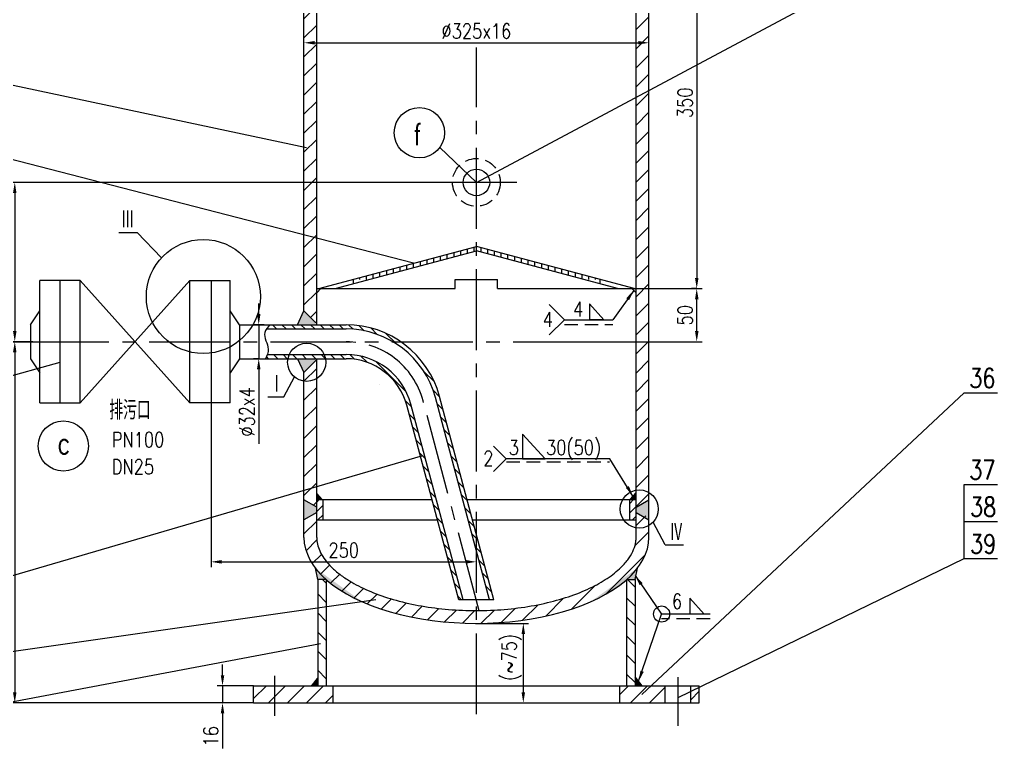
# Model space of a CAD drawing. Header units: millimetres. Extents: x 0 to 1761, y 0 to 1006.
# Drawn here: x 1043 to 1273.4, y 121.1 to 292.6 of the extents above; entities that cross this region are included whole.
import ezdxf

# ---------------------------------------------------------------- set-up
doc = ezdxf.new("R2010")
doc.units = ezdxf.units.MM
doc.linetypes.add('CENTER2', pattern=[28.575, 19.05, -3.175, 3.175, -3.175])
doc.linetypes.add('DASHED2', pattern=[9.525, 6.35, -3.175])
doc.styles.add('HZXT', font='gbenor.shx', dxfattribs={"bigfont": 'gbcbig.shx'})
doc.styles.get("Standard").update_dxf_attribs({"font": 'txt.shx', "width": 0.8, "height": 3.5})
doc.dimstyles.new('AM_GB', dxfattribs={"dimtxt": 3.5, "dimasz": 2.5, "dimexe": 1.25, "dimexo": 0, "dimgap": 1, "dimtad": 1, "dimdsep": 46, "dimtxsty": 'Standard', "dimcen": 0, "dimclrd": 4, "dimclre": 4, "dimclrt": 3, "dimadec": 0, "dimazin": 2, "dimtp": 0.1, "dimtm": 0.1, "dimtfac": 0.71, "dimtmove": 0, "dimatfit": 0, "dimfxl": 0, "dimlwd": -1, "dimlwe": -1, "dimarcsym": 0})
doc.dimstyles.new('AM_GB$7', dxfattribs={"dimtxt": 5, "dimasz": 2.5, "dimexe": 1.25, "dimexo": 0, "dimgap": 1, "dimtad": 1, "dimdsep": 46, "dimtxsty": 'Standard', "dimcen": 0, "dimclrd": 4, "dimclre": 4, "dimclrt": 3, "dimadec": 0, "dimazin": 2, "dimtp": 0.1, "dimtm": 0.1, "dimtfac": 0.71, "dimtmove": 0, "dimatfit": 0, "dimfxl": 0, "dimlwd": -1, "dimlwe": -1, "dimarcsym": 0})

# ---------------------------------------------------------------- blocks, each defined once
blk = doc.blocks.new('*D103')
at = {"color": 4, "transparency": 16777216}
for p, q in [((1129.65, 531.79), (1016.78, 531.79)), ((1018.03, 529.29), (1018.03, 134.29)), ((1098.15, 131.79), (1016.78, 131.79))]:
    blk.add_line(p, q, dxfattribs=at)
for points in [[(1017.61, 529.29), (1018.45, 529.29), (1018.03, 531.79)], [(1017.61, 134.29), (1018.45, 134.29), (1018.03, 131.79)]]:
    blk.add_solid(points, dxfattribs=at)
at = {"layer": 'Defpoints', "color": 0, "transparency": 16777216}
for p in [(1129.65, 531.79), (1018.03, 131.79), (1098.15, 131.79)]:
    blk.add_point(p, dxfattribs=at)
at = {"color": 3, "transparency": 16777216, "insert": (1015.28, 306.79), "char_height": 3.5, "attachment_point": 5, "rotation": 90}
blk.add_mtext('1600', dxfattribs=at)
blk = doc.blocks.new('*D109')
at = {"color": 4, "transparency": 16777216}
for p, q in [((1129.4, 356.79), (1032.71, 356.79)), ((1033.96, 354.29), (1033.96, 134.29)), ((1098.15, 131.79), (1032.71, 131.79))]:
    blk.add_line(p, q, dxfattribs=at)
for points in [[(1033.54, 354.29), (1034.37, 354.29), (1033.96, 356.79)], [(1033.54, 134.29), (1034.37, 134.29), (1033.96, 131.79)]]:
    blk.add_solid(points, dxfattribs=at)
at = {"layer": 'Defpoints', "color": 0, "transparency": 16777216}
for p in [(1129.4, 356.79), (1033.96, 131.79), (1098.15, 131.79)]:
    blk.add_point(p, dxfattribs=at)
at = {"color": 3, "transparency": 16777216, "insert": (1031.21, 219.29), "char_height": 3.5, "attachment_point": 5, "rotation": 90}
blk.add_mtext('800', dxfattribs=at)
blk = doc.blocks.new('*D110')
at = {"color": 4, "transparency": 16777216}
for p, q in [((1150.42, 150.5), (1162.95, 150.5)), ((1161.7, 148), (1161.7, 134.29)), ((1160.17, 131.79), (1162.95, 131.79))]:
    blk.add_line(p, q, dxfattribs=at)
for points in [[(1161.28, 148), (1162.11, 148), (1161.7, 150.5)], [(1161.28, 134.29), (1162.11, 134.29), (1161.7, 131.79)]]:
    blk.add_solid(points, dxfattribs=at)
at = {"layer": 'Defpoints', "color": 0, "transparency": 16777216}
for p in [(1150.42, 150.5), (1160.17, 131.79), (1161.7, 131.79)]:
    blk.add_point(p, dxfattribs=at)
at = {"color": 3, "transparency": 16777216, "insert": (1158.95, 142.5), "char_height": 3.5, "attachment_point": 5, "rotation": 90}
blk.add_mtext('(~75)', dxfattribs=at)
blk = doc.blocks.new('*D111')
at = {"color": 4, "transparency": 16777216}
for p, q in [((1047.92, 431.79), (1024.79, 431.79)), ((1026.04, 429.29), (1026.04, 134.29)), ((1098.15, 131.79), (1024.79, 131.79))]:
    blk.add_line(p, q, dxfattribs=at)
for points in [[(1025.62, 429.29), (1026.46, 429.29), (1026.04, 431.79)], [(1025.62, 134.29), (1026.46, 134.29), (1026.04, 131.79)]]:
    blk.add_solid(points, dxfattribs=at)
at = {"layer": 'Defpoints', "color": 0, "transparency": 16777216}
for p in [(1047.92, 431.79), (1026.04, 131.79), (1098.15, 131.79)]:
    blk.add_point(p, dxfattribs=at)
at = {"color": 3, "transparency": 16777216, "insert": (1023.29, 247.28), "char_height": 3.5, "attachment_point": 5, "rotation": 90}
blk.add_mtext('1200', dxfattribs=at)
blk = doc.blocks.new('*D112')
at = {"color": 4, "transparency": 16777216}
for p, q in [((1045.02, 216.79), (1040.66, 216.79)), ((1041.91, 214.29), (1041.91, 134.29)), ((1098.15, 131.79), (1040.66, 131.79))]:
    blk.add_line(p, q, dxfattribs=at)
for points in [[(1041.49, 214.29), (1042.32, 214.29), (1041.91, 216.79)], [(1041.49, 134.29), (1042.32, 134.29), (1041.91, 131.79)]]:
    blk.add_solid(points, dxfattribs=at)
at = {"layer": 'Defpoints', "color": 0, "transparency": 16777216}
for p in [(1045.02, 216.79), (1041.91, 131.79), (1098.15, 131.79)]:
    blk.add_point(p, dxfattribs=at)
at = {"color": 3, "transparency": 16777216, "insert": (1039.16, 174.29), "char_height": 3.5, "attachment_point": 5, "rotation": 90}
blk.add_mtext('340', dxfattribs=at)
blk = doc.blocks.new('*D120')
at = {"color": 4, "transparency": 16777216}
for p, q in [((1090.85, 138.29), (1090.85, 140.79)), ((1098.15, 135.79), (1089.6, 135.79)), ((1090.85, 135.79), (1090.85, 131.79)), ((1098.15, 131.79), (1089.6, 131.79)), ((1090.85, 129.29), (1090.85, 121.06))]:
    blk.add_line(p, q, dxfattribs=at)
for points in [[(1090.43, 138.29), (1091.26, 138.29), (1090.85, 135.79)], [(1090.43, 129.29), (1091.26, 129.29), (1090.85, 131.79)]]:
    blk.add_solid(points, dxfattribs=at)
at = {"layer": 'Defpoints', "color": 0, "transparency": 16777216}
for p in [(1098.15, 135.79), (1090.85, 131.79), (1098.15, 131.79)]:
    blk.add_point(p, dxfattribs=at)
at = {"color": 3, "transparency": 16777216, "insert": (1088.1, 123.92), "char_height": 3.5, "attachment_point": 5, "rotation": 90}
blk.add_mtext('16', dxfattribs=at)
blk = doc.blocks.new('*D122')
at = {"color": 4, "transparency": 16777216}
for p, q in [((1142.58, 254.29), (1040.66, 254.29)), ((1041.91, 251.79), (1041.91, 219.29)), ((1046.16, 216.79), (1040.66, 216.79))]:
    blk.add_line(p, q, dxfattribs=at)
for points in [[(1041.49, 251.79), (1042.32, 251.79), (1041.91, 254.29)], [(1041.49, 219.29), (1042.32, 219.29), (1041.91, 216.79)]]:
    blk.add_solid(points, dxfattribs=at)
at = {"layer": 'Defpoints', "color": 0, "transparency": 16777216}
for p in [(1142.58, 254.29), (1041.91, 216.79), (1046.16, 216.79)]:
    blk.add_point(p, dxfattribs=at)
at = {"color": 3, "transparency": 16777216, "insert": (1039.16, 230.02), "char_height": 3.5, "attachment_point": 5, "rotation": 90}
blk.add_mtext('150', dxfattribs=at)
blk = doc.blocks.new('*D10')
at = {"color": 4, "transparency": 16777216}
for p, q in [((1110.03, 286.73), (1110.03, 288.41)), ((1191.28, 287.16), (1191.28, 288.41)), ((1112.53, 287.16), (1188.78, 287.16))]:
    blk.add_line(p, q, dxfattribs=at)
for points in [[(1112.53, 287.58), (1112.53, 286.75), (1110.03, 287.16)], [(1188.78, 287.58), (1188.78, 286.75), (1191.28, 287.16)]]:
    blk.add_solid(points, dxfattribs=at)
at = {"layer": 'Defpoints', "color": 0, "transparency": 16777216}
for p in [(1110.03, 286.73), (1191.28, 287.16), (1191.28, 287.16)]:
    blk.add_point(p, dxfattribs=at)
at = {"color": 3, "transparency": 16777216, "insert": (1150.65, 289.91), "char_height": 3.5, "attachment_point": 5}
blk.add_mtext('%%c325x16', dxfattribs=at)
blk = doc.blocks.new('*D123')
at = {"color": 4, "transparency": 16777216}
for p, q in [((1088.15, 202.41), (1088.15, 163.73)), ((1150.65, 164.98), (1150.65, 166.23)), ((1090.65, 164.98), (1148.15, 164.98))]:
    blk.add_line(p, q, dxfattribs=at)
for points in [[(1090.65, 165.4), (1090.65, 164.56), (1088.15, 164.98)], [(1148.15, 165.4), (1148.15, 164.56), (1150.65, 164.98)]]:
    blk.add_solid(points, dxfattribs=at)
at = {"layer": 'Defpoints', "color": 0, "transparency": 16777216}
for p in [(1088.15, 202.41), (1150.65, 164.98), (1150.65, 164.98)]:
    blk.add_point(p, dxfattribs=at)
at = {"color": 3, "transparency": 16777216, "insert": (1119.4, 167.73), "char_height": 3.5, "attachment_point": 5}
blk.add_mtext('250', dxfattribs=at)
blk = doc.blocks.new('*D124')
at = {"color": 4, "transparency": 16777216}
for p, q in [((1099.37, 223.29), (1099.37, 225.79)), ((1100.63, 220.79), (1098.12, 220.79)), ((1099.37, 220.79), (1099.37, 212.79)), ((1099.37, 212.79), (1098.12, 212.79)), ((1099.37, 210.29), (1099.37, 192.72))]:
    blk.add_line(p, q, dxfattribs=at)
for points in [[(1098.95, 223.29), (1099.79, 223.29), (1099.37, 220.79)], [(1098.95, 210.29), (1099.79, 210.29), (1099.37, 212.79)]]:
    blk.add_solid(points, dxfattribs=at)
at = {"layer": 'Defpoints', "color": 0, "transparency": 16777216}
for p in [(1100.63, 220.79), (1099.37, 212.79), (1099.37, 212.79)]:
    blk.add_point(p, dxfattribs=at)
at = {"color": 3, "transparency": 16777216, "insert": (1096.62, 200.26), "char_height": 3.5, "attachment_point": 5, "rotation": 90}
blk.add_mtext('%%c32x4', dxfattribs=at)
blk = doc.blocks.new('*D11')
at = {"color": 4, "transparency": 16777216}
for p, q in [((1182.03, 316.79), (1203.8, 316.79)), ((1202.55, 314.29), (1202.55, 231.79)), ((1202.55, 229.29), (1201.3, 229.29))]:
    blk.add_line(p, q, dxfattribs=at)
for points in [[(1202.14, 314.29), (1202.97, 314.29), (1202.55, 316.79)], [(1202.14, 231.79), (1202.97, 231.79), (1202.55, 229.29)]]:
    blk.add_solid(points, dxfattribs=at)
at = {"layer": 'Defpoints', "color": 0, "transparency": 16777216}
for p in [(1182.03, 316.79), (1202.55, 229.29), (1202.55, 229.29)]:
    blk.add_point(p, dxfattribs=at)
at = {"color": 3, "transparency": 16777216, "insert": (1199.8, 273.04), "char_height": 3.5, "attachment_point": 5, "rotation": 90}
blk.add_mtext('350', dxfattribs=at)
blk = doc.blocks.new('*D128')
at = {"color": 4, "transparency": 16777216}
for p, q in [((1188.28, 229.29), (1203.8, 229.29)), ((1202.55, 219.29), (1202.55, 226.79)), ((1161.24, 216.79), (1203.8, 216.79))]:
    blk.add_line(p, q, dxfattribs=at)
for points in [[(1202.14, 226.79), (1202.97, 226.79), (1202.55, 229.29)], [(1202.14, 219.29), (1202.97, 219.29), (1202.55, 216.79)]]:
    blk.add_solid(points, dxfattribs=at)
at = {"layer": 'Defpoints', "color": 0, "transparency": 16777216}
for p in [(1188.28, 229.29), (1202.55, 229.29), (1161.24, 216.79)]:
    blk.add_point(p, dxfattribs=at)
at = {"color": 3, "transparency": 16777216, "insert": (1199.8, 223.04), "char_height": 3.5, "attachment_point": 5, "rotation": 90}
blk.add_mtext('50', dxfattribs=at)

msp = doc.modelspace()

# ---------------------------------------------------------------- hatches: boundary and pattern name
h = msp.add_hatch()
h.set_pattern_fill('ANSI31', color=4, style=0)
h.paths.add_polyline_path([(1110.0263, 402.6274), (1113.0263, 403.4177), (1113.0263, 418.6502, -0.17208473), (1110.0263, 418.6119)])
h.paths.add_polyline_path([(1113.0263, 424.1643), (1112.7763, 424.1643), (1110.0263, 421.4143), (1110.0263, 418.6119, 0.17208473), (1113.0263, 418.6502)])
h.paths.add_polyline_path([(1110.0263, 378.4381), (1113.0263, 379.3638), (1113.0263, 403.4177), (1110.0263, 402.6274)])
h.paths.add_polyline_path([(1110.0263, 358.5764), (1113.0263, 359.3358), (1113.0263, 379.3638), (1110.0263, 378.4381)])
h.paths.add_polyline_path([(1113.0263, 359.3358), (1110.0263, 358.5764), (1110.0263, 316.3007), (1113.0263, 316.9037)])
h.paths.add_polyline_path([(1110.0263, 241.9338), (1113.0263, 241.1605), (1113.0263, 316.9037), (1110.0263, 316.3007)])
h.paths.add_polyline_path([(1110.0263, 224.0393), (1112.7763, 221.2893), (1113.0263, 221.2893), (1113.0263, 241.1605), (1110.0263, 241.9338)])
h.paths.add_polyline_path([(1113.0263, 212.2893), (1112.7763, 212.2893), (1110.0263, 209.5393), (1110.0263, 207.51, 0.17590195), (1113.0263, 208.1273)])
h.paths.add_polyline_path([(1113.0263, 208.1273, -0.17590195), (1110.0263, 207.51), (1110.0263, 181.7587), (1113.0263, 182.6363)])
h.paths.add_polyline_path([(1113.0263, 177.8711), (1113.0263, 182.6363), (1110.0263, 181.7587), (1110.0263, 179.6031)])
h.paths.add_polyline_path([(1188.2763, 181.8406), (1188.2763, 177.8711), (1191.2763, 179.6031), (1191.2763, 181.2895, 0.17513005)])
h.paths.add_polyline_path([(1191.2763, 275.9553), (1188.2763, 274.3553), (1188.2763, 181.8406, -0.17513005), (1191.2763, 181.2895)])
edge = h.paths.add_edge_path()
edge.add_spline(control_points=[(1191.2763, 367.5852), (1190.2619, 367.6776), (1189.2476, 367.77), (1188.2763, 367.7885)], knot_values=[218.47892143, 218.47892143, 218.47892143, 218.47892143, 221.36048822, 221.36048822, 221.36048822, 221.36048822], degree=3, periodic=0)
edge.add_line((1188.2763, 367.7885), (1188.2763, 274.3553))
edge.add_line((1188.2763, 274.3553), (1191.2763, 275.9553))
edge.add_line((1191.2763, 275.9553), (1191.2763, 367.5852))
edge = h.paths.add_edge_path()
edge.add_spline(control_points=[(1188.2763, 385.1192), (1189.264, 384.9732), (1190.2701, 384.8426), (1191.2763, 384.7121)], knot_values=[0, 0, 0, 0, 2.61375139, 2.61375139, 2.61375139, 2.61375139], degree=3, periodic=0)
edge.add_line((1191.2763, 384.7121), (1191.2763, 423.3077))
edge.add_line((1191.2763, 423.3077), (1188.5263, 425.6643))
edge.add_line((1188.5263, 425.6643), (1188.2763, 425.6643))
edge.add_line((1188.2763, 425.6643), (1188.2763, 385.1192))
h = msp.add_hatch()
h.set_pattern_fill('ANSI31', color=4, scale=0.5, angle=45, style=0)
h.set_pattern_definition([(90, (-50, -50), (-1.5875, 3e-16), [])])
h.paths.add_polyline_path([(1150.6513, 239.2369), (1150.6513, 238.2017), (1175.8308, 231.4548), (1179.6945, 231.4548)])
h.paths.add_polyline_path([(1121.6081, 231.4548), (1125.4718, 231.4548), (1150.6513, 238.2017), (1150.6513, 239.2369)])
h = msp.add_hatch(color=4)
h.paths.add_polyline_path([(1188.2763, 229.2893), (1187.2763, 229.2893), (1188.2763, 228.2893)])
h.paths.add_polyline_path([(1114.0263, 229.2893), (1113.0263, 229.2893), (1113.0263, 228.2893)])
h = msp.add_hatch(color=4)
h.paths.add_polyline_path([(1110.0263, 224.0393), (1108.5263, 220.7893), (1113.0263, 220.7893), (1113.0263, 221.2893), (1112.7763, 221.2893)])
h.paths.add_polyline_path([(1112.7763, 212.2893), (1113.0263, 212.2893), (1113.0263, 212.7893), (1108.5263, 212.7893), (1110.0263, 209.5393)])
h = msp.add_hatch()
h.set_pattern_fill('ANSI31', color=4, scale=0.5, angle=90, style=0)
h.set_pattern_definition([(135, (-50, -50), (-1.122532, -1.122532), [])])
edge = h.paths.add_edge_path()
edge.add_arc((1119.9744, 198.0393), 14.75, 15, 90, ccw=False)
edge.add_line((1134.2218, 201.8569), (1146.5102, 155.9961))
edge.add_line((1146.5102, 155.9961), (1147.5455, 155.9961))
edge.add_line((1147.5455, 155.9961), (1135.1877, 202.1157))
edge.add_arc((1119.9744, 198.0393), 15.75, 15, 90)
edge.add_line((1119.9744, 213.7893), (1101.3966, 213.7893))
edge.add_spline(control_points=[(1101.3966, 213.7893), (1101.2845, 213.4541), (1101.141, 213.1217), (1100.9975, 212.7893)], knot_values=[7.51773384, 7.51773384, 7.51773384, 7.51773384, 8.56619575, 8.56619575, 8.56619575, 8.56619575], degree=3, periodic=0)
edge.add_line((1100.9975, 212.7893), (1119.9744, 212.7893))
edge = h.paths.add_edge_path()
edge.add_spline(control_points=[(1102.0696, 220.7893), (1101.755, 220.4602), (1101.4404, 220.1311), (1101.1978, 219.7893)], knot_values=[0, 0, 0, 0, 1.25135833, 1.25135833, 1.25135833, 1.25135833], degree=3, periodic=0)
edge.add_line((1101.1978, 219.7893), (1119.9744, 219.7893))
edge.add_arc((1119.9744, 198.0393), 21.75, 59.549686, 90, ccw=False)
edge.add_line((1130.9971, 216.7893), (1132.8585, 216.7893))
edge.add_arc((1119.9744, 198.0393), 22.75, 55.505021, 90)
edge.add_line((1119.9744, 220.7893), (1102.0696, 220.7893))
h.paths.add_polyline_path([(1132.8585, 216.7893), (1130.9971, 216.7893, -0.19687056), (1140.9833, 203.6686), (1150.6513, 167.5873), (1150.6513, 171.451), (1141.9492, 203.9275, 0.17859995)])
h.paths.add_polyline_path([(1150.6513, 171.451), (1150.6513, 167.5873), (1153.7571, 155.9961), (1154.7924, 155.9961)])
for points in [[(1113.0263, 181.316), (1114.5263, 179.6211), (1113.0263, 179.6211)], [(1188.2763, 181.316), (1186.7763, 179.6211), (1188.2763, 179.6211)], [(1113.2763, 137.9215), (1113.2763, 135.7893), (1111.5961, 135.7893)], [(1188.0263, 137.9215), (1188.0263, 135.7893), (1189.7065, 135.7893)]]:
    msp.add_hatch(color=4).paths.add_polyline_path(points)
h = msp.add_hatch(color=4)
h.paths.add_polyline_path([(1113.0263, 177.8711), (1110.0263, 179.6031), (1110.0263, 175.4084), (1110.0263, 174.889), (1113.0263, 176.6211), (1113.0263, 176.9961)])
h.paths.add_polyline_path([(1191.2763, 179.6031), (1188.2763, 177.8711), (1188.2763, 176.9961), (1188.2763, 176.6211), (1191.2763, 174.889), (1191.2763, 175.4084)])
h = msp.add_hatch()
h.set_pattern_fill('ANSI31', color=4, scale=0.5, style=0)
h.set_pattern_definition([(45, (-50, -288), (-1.122532, 1.122532), [])])
h.paths.add_polyline_path([(1113.0263, 174.8711), (1114.5263, 174.8711), (1114.5263, 179.6211), (1113.0263, 179.6211), (1113.0263, 177.4961)])
h.paths.add_polyline_path([(1186.7763, 174.8711), (1188.2763, 174.8711), (1188.2763, 177.4961), (1188.2763, 179.6211), (1186.7763, 179.6211)])
h = msp.add_hatch()
h.set_pattern_fill('ANSI31', color=4, style=0)
edge = h.paths.add_edge_path()
edge.add_ellipse((1150.6513, 170.7461), major_axis=(-40.625, 0), ratio=0.49846154, start_angle=90, end_angle=150.548152)
edge.add_ellipse((1150.6513, 170.7461), major_axis=(-40.625, 0), ratio=0.49846154, start_angle=150.548152, end_angle=159.027739)
edge.add_ellipse((1150.6513, 170.7461), major_axis=(-40.625, 0), ratio=0.49846154, start_angle=159.027739, end_angle=180)
edge.add_line((1191.2763, 170.7461), (1188.2763, 170.7461))
edge.add_spline(control_points=[(1188.2763, 170.7461), (1188.2763, 170.4062), (1188.252, 170.0662), (1188.115, 169.1151), (1187.9485, 168.498), (1187.4375, 167.2355), (1187.0923, 166.5903), (1186.2045, 165.2834), (1185.6617, 164.6222), (1184.1667, 163.095), (1183.1386, 162.2322), (1180.7507, 160.5738), (1179.3915, 159.7782), (1176.3852, 158.2965), (1174.7383, 157.6103), (1171.2105, 156.3782), (1169.3298, 155.8322), (1165.3944, 154.9024), (1163.3399, 154.5185), (1159.1214, 153.9273), (1156.9575, 153.72), (1153.6259, 153.544), (1152.4736, 153.5088), (1151.3204, 153.499)], knot_values=[1.58789703, 1.58789703, 1.58789703, 1.58789703, 1.65955217, 1.65955217, 1.78698255, 1.78698255, 1.91441293, 1.91441293, 2.04184331, 2.04184331, 2.21039666, 2.21039666, 2.37895001, 2.37895001, 2.54750336, 2.54750336, 2.71605671, 2.71605671, 2.88461005, 2.88461005, 3.0531634, 3.0531634, 3.14159265, 3.14159265, 3.14159265, 3.14159265], degree=3, periodic=0)
edge.add_spline(control_points=[(1151.3204, 153.499), (1151.0974, 153.4971), (1150.8743, 153.4961), (1150.6513, 153.4961)], knot_values=[1.57079635, 1.57079635, 1.57079635, 1.57079635, 1.58789703, 1.58789703, 1.58789703, 1.58789703], degree=3, periodic=0)
edge.add_line((1150.6513, 153.4961), (1150.6513, 150.4961))
h.paths.add_polyline_path([(1191.2763, 175.4084), (1188.5263, 176.9961), (1188.2763, 176.9961), (1188.2763, 170.7461), (1191.2763, 170.7461)])
h.paths.add_polyline_path([(1113.0263, 176.9961), (1112.7763, 176.9961), (1110.0263, 175.4084), (1110.0263, 170.7461), (1113.0263, 170.7461)])
edge = h.paths.add_edge_path()
edge.add_spline(control_points=[(1150.6513, 153.4961), (1149.8293, 153.4961), (1149.0072, 153.509), (1145.9932, 153.6038), (1143.8122, 153.7652), (1139.5429, 154.2671), (1137.4546, 154.6075), (1133.4358, 155.4547), (1131.5053, 155.9616), (1127.8635, 157.1218), (1126.1523, 157.7751), (1123.0045, 159.1999), (1121.5681, 159.9713), (1119.4534, 161.3156), (1118.6838, 161.8659), (1117.2926, 162.9864), (1116.6711, 163.5566), (1115.5805, 164.7014), (1115.1116, 165.2758), (1114.3233, 166.4136), (1114.0039, 166.9769), (1113.5038, 168.083), (1113.3227, 168.6257), (1113.0842, 169.6943), (1113.0263, 170.2203), (1113.0263, 170.7461)], knot_values=[0, 0, 0, 0, 0.06302342, 0.06302342, 0.23157677, 0.23157677, 0.40013012, 0.40013012, 0.56868346, 0.56868346, 0.73723681, 0.73723681, 0.90579016, 0.90579016, 1.01662453, 1.01662453, 1.12745889, 1.12745889, 1.23829326, 1.23829326, 1.34912762, 1.34912762, 1.45996199, 1.45996199, 1.57079635, 1.57079635, 1.57079635, 1.57079635], degree=3, periodic=0)
edge.add_line((1113.0263, 170.7461), (1110.0263, 170.7461))
edge.add_ellipse((1150.6513, 170.7461), major_axis=(-40.625, 0), ratio=0.49846154, start_angle=0, end_angle=20.972261)
edge.add_ellipse((1150.6513, 170.7461), major_axis=(-40.625, 0), ratio=0.49846154, start_angle=20.972261, end_angle=29.451848)
edge.add_ellipse((1150.6513, 170.7461), major_axis=(-40.625, 0), ratio=0.49846154, start_angle=29.451848, end_angle=90)
edge.add_line((1150.6513, 150.4961), (1150.6513, 153.4961))
h = msp.add_hatch(color=4)
edge = h.paths.add_edge_path()
edge.add_ellipse((1150.6513, 170.7461), major_axis=(-40.625, 0), ratio=0.49846154, start_angle=150.548152, end_angle=159.027739, ccw=False)
edge.add_line((1186.0263, 160.7893), (1188.0263, 160.7893))
edge.add_line((1188.0263, 160.7893), (1188.585, 163.4983))
edge = h.paths.add_edge_path()
edge.add_ellipse((1150.6513, 170.7461), major_axis=(-40.625, 0), ratio=0.49846154, start_angle=20.972261, end_angle=29.451848, ccw=False)
edge.add_line((1112.7175, 163.4983), (1113.2763, 160.7893))
edge.add_line((1113.2763, 160.7893), (1115.2763, 160.7893))
h = msp.add_hatch()
h.set_pattern_fill('ANSI31', color=4, angle=90, style=0)
h.paths.add_polyline_path([(1188.0263, 160.7893), (1186.0263, 160.7893), (1186.0263, 135.7893), (1188.0263, 135.7893)])
h.paths.add_polyline_path([(1115.2763, 160.7893), (1113.2763, 160.7893), (1113.2763, 135.7893), (1115.2763, 135.7893)])
h = msp.add_hatch()
h.set_pattern_fill('ANSI31', color=4, style=0)
h.paths.add_polyline_path([(1195.1513, 135.7893), (1184.4013, 135.7893), (1184.4013, 131.7893), (1195.1513, 131.7893)])
h.paths.add_polyline_path([(1203.1513, 135.7893), (1201.1513, 135.7893), (1201.1513, 131.7893), (1203.1513, 131.7893)])
h.paths.add_polyline_path([(1116.9013, 135.7893), (1103.1513, 135.7893), (1103.1513, 131.7893), (1116.9013, 131.7893)])
h.paths.add_polyline_path([(1103.1513, 135.7893), (1098.1513, 135.7893), (1098.1513, 131.7893), (1103.1513, 131.7893)])

# ---------------------------------------------------------------- linework, layer by layer
for p, q in [((1113.0263, 220.7893), (1113.0263, 424.6643)), ((1191.2763, 175.4084), (1191.2763, 423.3077)), ((1110.0263, 224.0393), (1110.0263, 421.4143)), ((1188.2763, 176.9961), (1188.2763, 367.7885)), ((1113.5263, 229.2893), (1150.6513, 239.2369)), ((1117.39, 229.2893), (1150.6513, 238.2017)), ((1187.7763, 229.2893), (1150.6513, 239.2369)), ((1183.9126, 229.2893), (1150.6513, 238.2017)), ((1047.8112, 202.4143), (1047.8112, 231.1643)), ((1057.3112, 231.1643), (1047.8112, 231.1643)), ((1052.5612, 231.1643), (1052.5612, 202.4143)), ((1057.3112, 202.4143), (1057.3112, 231.1643)), ((1057.3112, 202.4143), (1083.1513, 231.1643)), ((1057.3112, 231.1643), (1083.1513, 202.4143)), ((1083.1513, 202.4143), (1083.1513, 231.1643)), ((1083.1513, 231.1643), (1092.6513, 231.1643)), ((1088.1513, 231.1643), (1088.1513, 202.4143)), ((1092.6513, 202.4143), (1092.6513, 231.1643)), ((1121.6081, 231.4548), (1121.6081, 230.4196)), ((1145.6513, 229.2893), (1145.6513, 231.4548)), ((1145.6513, 231.4548), (1155.6513, 231.4548)), ((1155.6513, 229.2893), (1155.6513, 231.4548)), ((1179.6945, 231.4548), (1179.6945, 230.4196)), ((1113.0263, 229.2893), (1145.6513, 229.2893)), ((1114.0263, 229.2893), (1113.0263, 228.2893)), ((1155.6513, 229.2893), (1188.2763, 229.2893)), ((1187.2763, 229.2893), (1188.2763, 228.2893)), ((1045.6487, 220.7893), (1047.8112, 224.0852)), ((1094.8137, 220.7893), (1092.6513, 224.0852)), ((1108.5263, 220.7893), (1110.0263, 224.0393)), ((1112.7763, 221.2893), (1110.0263, 224.0393)), ((1177.3117, 225.6929), (1180.6846, 221.9604)), ((1177.3117, 225.6929), (1177.3117, 221.9604)), ((1113.0263, 221.2893), (1112.7763, 221.2893)), ((1180.6846, 221.9604), (1177.3117, 221.9604)), ((1045.6487, 220.7893), (1045.6487, 212.7893)), ((1094.8137, 220.7893), (1119.9744, 220.7893)), ((1094.8137, 220.7893), (1094.8137, 212.7893)), ((1101.1978, 219.7893), (1119.9744, 219.7893)), ((1045.6487, 212.7893), (1047.8112, 209.4935)), ((1094.8137, 212.7893), (1092.6513, 209.4935)), ((1094.8137, 212.7893), (1119.9744, 212.7893)), ((1101.3966, 213.7893), (1119.9744, 213.7893)), ((1108.5263, 212.7893), (1110.0263, 209.5393)), ((1112.7763, 212.2893), (1110.0263, 209.5393)), ((1113.0263, 212.2893), (1112.7763, 212.2893)), ((1113.0263, 176.9961), (1113.0263, 212.7893)), ((1110.0263, 175.4084), (1110.0263, 209.5393)), ((1153.7571, 155.9961), (1140.9833, 203.6686)), ((1154.7924, 155.9961), (1141.9492, 203.9275)), ((1047.8112, 202.4143), (1057.3112, 202.4143)), ((1092.6513, 202.4143), (1083.1513, 202.4143)), ((1146.5102, 155.9961), (1134.2218, 201.8569)), ((1147.5455, 155.9961), (1135.1877, 202.1157)), ((1161.4893, 195.06), (1166.8353, 189.2449)), ((1161.4893, 195.06), (1161.4893, 189.2449)), ((1161.4893, 189.2449), (1165.6886, 189.2449)), ((1161.4893, 189.2449), (1166.8353, 189.2449)), ((1113.0263, 177.8711), (1110.0263, 179.6031)), ((1113.0263, 179.6211), (1140.1799, 179.6211)), ((1114.5263, 174.8711), (1114.5263, 179.6211)), ((1148.4621, 179.6211), (1188.2763, 179.6211)), ((1186.7763, 174.8711), (1186.7763, 179.6211)), ((1188.2763, 177.8711), (1191.2763, 179.6031)), ((1113.0263, 176.6211), (1110.0263, 174.889)), ((1110.0263, 170.7461), (1110.0263, 175.4084)), ((1113.0263, 170.7461), (1113.0263, 176.9961)), ((1188.2763, 170.7461), (1188.2763, 176.9961)), ((1188.2763, 176.6211), (1191.2763, 174.889)), ((1191.2763, 170.7461), (1191.2763, 175.4084)), ((1113.0263, 174.8711), (1141.4526, 174.8711)), ((1149.7349, 174.8711), (1188.2763, 174.8711)), ((1113.2763, 160.7893), (1112.7175, 163.4983)), ((1188.0263, 160.7893), (1188.585, 163.4983)), ((1113.2763, 160.7893), (1113.2763, 135.7893)), ((1115.2763, 160.7893), (1113.2763, 160.7893)), ((1115.2763, 160.7893), (1115.2763, 135.7893)), ((1186.0263, 160.7893), (1186.0263, 135.7893)), ((1186.0263, 160.7893), (1188.0263, 160.7893)), ((1188.0263, 160.7893), (1188.0263, 135.7893)), ((1154.7924, 155.9961), (1146.5102, 155.9961)), ((1200.9081, 156.4277), (1204.281, 152.6952)), ((1200.9081, 156.4277), (1200.9081, 152.6952)), ((1204.281, 152.6952), (1200.9081, 152.6952)), ((1098.1513, 135.7893), (1203.1513, 135.7893)), ((1098.1513, 131.7893), (1098.1513, 135.7893)), ((1116.9013, 131.7893), (1116.9013, 135.7893)), ((1184.4013, 131.7893), (1184.4013, 135.7893)), ((1195.1513, 131.7893), (1195.1513, 135.7893)), ((1201.1513, 131.7893), (1201.1513, 135.7893)), ((1203.1513, 131.7893), (1203.1513, 135.7893)), ((1098.1513, 131.7893), (1203.1513, 131.7893))]:
    msp.add_line(p, q)
at = {"color": 4}
for p, q in [((1150.6513, 254.2893), (1265.5167, 315.5489)), ((1110.6594, 262.423), (1010.5229, 283.6329)), ((1135.8625, 235.2743), (1010.5229, 267.5814)), ((1150.6513, 254.2893), (1142.0024, 262.4968)), ((1066.4389, 242.5371), (1070.7423, 242.5371)), ((1070.7423, 242.5371), (1076.4889, 236.5597)), ((1171.3988, 221.9604), (1167.8274, 225.5319)), ((1171.3988, 221.9604), (1167.8274, 218.3889)), ((1171.3988, 221.9604), (1182.8179, 221.9604)), ((1052.5612, 211.9147), (1010.5229, 200.3177)), ((1105.2953, 203.8327), (1107.7889, 208.5148)), ((1101.5132, 203.8327), (1105.2953, 203.8327)), ((1189.5813, 133.7893), (1265.5167, 204.7673)), ((1265.5167, 204.7673), (1273.3838, 204.7673)), ((1157.667, 189.2449), (1154.6712, 192.2407)), ((1137.9369, 189.9238), (1010.5229, 152.6496)), ((1157.667, 189.2449), (1154.6712, 186.2491)), ((1265.5167, 165.7353), (1265.5167, 183.1794)), ((1265.5167, 183.1794), (1273.3838, 183.1794)), ((1186.7763, 179.6211), (1188.2763, 181.316)), ((1195.1058, 168.9498), (1192.2644, 174.3199)), ((1265.5167, 174.4574), (1273.3838, 174.4574)), ((1195.1058, 168.9498), (1199.4092, 168.9498)), ((1198.1513, 133.0087), (1265.5167, 165.7353)), ((1265.5167, 165.7353), (1273.3838, 165.7353)), ((1126.943, 156.0165), (1010.5229, 139.4007)), ((1205.6962, 152.6952), (1194.2772, 152.6952)), ((1113.8951, 145.6763), (1010.5229, 126.1535)), ((1189.7065, 135.7893), (1188.0263, 137.9215))]:
    msp.add_line(p, q, dxfattribs=at)
at = {"color": 1, "linetype": 'CENTER2'}
for p, q in [((1150.6513, 129.0953), (1150.6513, 286.0501)), ((1160.1908, 254.2893), (1142.584, 254.2893)), ((1045.0215, 216.7893), (1161.2368, 216.7893)), ((1151.3384, 153.4318), (1138.0855, 202.8922)), ((1103.1513, 128.7168), (1103.1513, 138.1658)), ((1198.1513, 126.407), (1198.1513, 137.8372))]:
    msp.add_line(p, q, dxfattribs=at)
at = {"color": 6, "linetype": 'DASHED2', "ltscale": 0.5}
for p, q in [((1171.3988, 220.8485), (1182.8179, 220.8485)), ((1157.7258, 188.4961), (1181.9802, 188.4961)), ((1205.6962, 151.5833), (1194.2772, 151.5833))]:
    msp.add_line(p, q, dxfattribs=at)
at = {"color": 4}
for centre, radius in [((1137.225, 265.9813), 5.9132), ((1086.3302, 227.43), 13.424), ((1110.6761, 211.9505), 4.4877), ((1053.3564, 192.2355), 5.9132), ((1189.0137, 177.4139), 4.4877)]:
    msp.add_circle(centre, radius, dxfattribs=at)
at = {"color": 6, "linetype": 'DASHED2', "ltscale": 0.5}
msp.add_circle((1150.6513, 254.2893), 5.625, dxfattribs=at)
for centre, radius in [((1150.6513, 254.2893), 3.125), ((1194.2772, 152.6952), 1.8885)]:
    msp.add_circle(centre, radius)
for radius in [22.75, 21.75, 15.75, 14.75]:
    msp.add_arc((1119.9744, 198.0393), radius, 15, 90)
at = {"color": 1, "linetype": 'CENTER2'}
msp.add_arc((1119.9744, 198.0393), 18.75, 15, 90, dxfattribs=at)
msp.add_ellipse((1150.6513, 170.7461), major_axis=(40.625, 0), ratio=0.49846154, start_param=3.14159265, end_param=6.28318531)
at = {"color": 4}
msp.add_spline([(1102.0696, 220.7893), (1100.7933, 218.9516), (1101.6101, 215.0219), (1100.9975, 212.7893)], degree=3, dxfattribs=at)
msp.add_open_spline([(1113.0263, 170.7461), (1113.0263, 170.2203), (1113.0842, 169.6943), (1113.3227, 168.6257), (1113.5038, 168.083), (1114.0039, 166.9769), (1114.3233, 166.4136), (1115.1116, 165.2758), (1115.5805, 164.7014), (1116.6711, 163.5566), (1117.2926, 162.9864), (1118.6838, 161.8659), (1119.4534, 161.3156), (1121.5681, 159.9713), (1123.0045, 159.1999), (1126.1523, 157.7751), (1127.8635, 157.1218), (1131.5053, 155.9616), (1133.4358, 155.4547), (1137.4546, 154.6075), (1139.5429, 154.2671), (1143.8122, 153.7652), (1145.9932, 153.6038), (1150.3807, 153.4658), (1152.5871, 153.4892), (1156.9575, 153.72), (1159.1214, 153.9273), (1163.3399, 154.5185), (1165.3944, 154.9024), (1169.3298, 155.8322), (1171.2105, 156.3782), (1174.7383, 157.6103), (1176.3852, 158.2965), (1179.3915, 159.7782), (1180.7507, 160.5738), (1183.1386, 162.2322), (1184.1667, 163.095), (1185.6617, 164.6222), (1186.2045, 165.2834), (1187.0923, 166.5903), (1187.4375, 167.2355), (1187.9485, 168.498), (1188.115, 169.1151), (1188.252, 170.0662), (1188.2763, 170.4062), (1188.2763, 170.7461)], degree=3, knots=[0, 0, 0, 0, 0.11083437, 0.11083437, 0.22166873, 0.22166873, 0.3325031, 0.3325031, 0.44333746, 0.44333746, 0.55417183, 0.55417183, 0.66500619, 0.66500619, 0.83355954, 0.83355954, 1.00211289, 1.00211289, 1.17066624, 1.17066624, 1.33921959, 1.33921959, 1.50777294, 1.50777294, 1.67632628, 1.67632628, 1.84487963, 1.84487963, 2.01343298, 2.01343298, 2.18198633, 2.18198633, 2.35053968, 2.35053968, 2.51909303, 2.51909303, 2.68764638, 2.68764638, 2.81507676, 2.81507676, 2.94250714, 2.94250714, 3.06993752, 3.06993752, 3.14159265, 3.14159265, 3.14159265, 3.14159265])

# ---------------------------------------------------------------- texts
at = {"color": 3, "width": 0.8}
for s, height, p in [('f', 5, (1135.7816, 263.0908)), ('4', 3.5, (1173.4221, 222.7158)), ('4', 3.5, (1166.2781, 220.2759)), ('36', 4.5, (1266.7332, 205.9799)), ('c', 5, (1051.913, 190.4019)), ('PN100', 3.5, (1064.759, 191.9736)), ('3', 3.5, (1158.2599, 190.1447)), ('30(50)', 3.5, (1167.0556, 190.1447)), ('DN25', 3.5, (1064.759, 185.6112)), ('2', 3.5, (1152.261, 187.5689)), ('37', 4.5, (1266.7332, 184.392)), ('38', 4.5, (1266.9318, 175.6699)), ('39', 4.5, (1266.9318, 166.9479)), ('6', 3.5, (1196.6994, 153.9291))]:
    msp.add_text(s, height=height, dxfattribs=at).set_placement(p)
at = {"color": 3, "style": 'HZXT'}
for s, p in [('Ⅲ', (1066.8844, 243.3078)), ('Ⅰ', (1101.9657, 204.6034)), ('排污口', (1064.1757, 198.4289)), ('Ⅳ', (1196.0796, 169.7205))]:
    msp.add_text(s, height=4.5, dxfattribs=at).set_placement(p)

# ---------------------------------------------------------------- dimensions: what is measured, and where the dimension line sits
at = {"color": 4}
for base, p1, picture, middle in [((1018.0314, 131.7893), (1129.6513, 531.7893), '*D103', (1018.0314, 306.7893)), ((1026.0387, 131.7893), (1047.9185, 431.7893), '*D111', (1026.0387, 247.2838)), ((1041.9052, 131.7893), (1045.0215, 216.7893), '*D112', (1041.9052, 174.2893))]:
    dim = msp.add_linear_dim(base=base, p1=p1, p2=(1098.1513, 131.7893), angle=90, dimstyle='AM_GB', override={"dimlfac": 4}, dxfattribs=at)
    dim.commit()
    dim.dimension.update_dxf_attribs({"geometry": picture, "text_midpoint": middle, "dimtype": 160})
for base, p1, p2, text, override, picture, middle in [((1033.9556, 131.7893), (1129.4013, 356.7893), (1098.1513, 131.7893), '800', {"dimlfac": 4}, '*D109', (1033.9556, 219.2893)), ((1161.6979, 131.7893), (1150.4235, 150.4964), (1160.1731, 131.7893), '(~<>)', {"dimdec": 0, "dimlfac": 4}, '*D110', (1161.6979, 142.501))]:
    dim = msp.add_linear_dim(base=base, p1=p1, p2=p2, angle=90, text=text, dimstyle='AM_GB', override=override, dxfattribs=at)
    dim.commit()
    dim.dimension.update_dxf_attribs({"geometry": picture, "text_midpoint": middle, "dimtype": 160})
for base, p1, p2, picture, middle in [((1202.5547, 229.2893), (1182.0263, 316.7893), (1202.5547, 229.2893), '*D11', (1199.8047, 273.0393)), ((1202.5547, 229.2893), (1161.2368, 216.7893), (1188.2763, 229.2893), '*D128', (1199.8047, 223.0393)), ((1090.8473, 131.7893), (1098.1513, 135.7893), (1098.1513, 131.7893), '*D120', (1088.0973, 123.9227))]:
    dim = msp.add_linear_dim(base=base, p1=p1, p2=p2, angle=90, dimstyle='AM_GB', override={"dimlfac": 4}, dxfattribs=at)
    dim.commit()
    dim.dimension.update_dxf_attribs({"geometry": picture, "text_midpoint": middle})
dim = msp.add_linear_dim(base=(1191.2763, 287.162), p1=(1110.0263, 286.7343), p2=(1191.2763, 287.162), text='%%c<>x16', dimstyle='AM_GB', override={"dimlfac": 4}, dxfattribs=at)
dim.commit()
dim.dimension.update_dxf_attribs({"geometry": '*D10', "text_midpoint": (1150.6513, 289.912)})
dim = msp.add_linear_dim(base=(1041.9052, 216.7893), p1=(1142.584, 254.2893), p2=(1046.1569, 216.7893), angle=90, dimstyle='AM_GB', override={"dimlfac": 4})
dim.commit()
dim.dimension.update_dxf_attribs({"geometry": '*D122', "text_midpoint": (1041.9052, 230.0184), "dimtype": 160})
dim = msp.add_linear_dim(base=(1099.3715, 212.7893), p1=(1100.6333, 220.7893), p2=(1099.3715, 212.7893), angle=90, text='%%c<>x4', dimstyle='AM_GB', override={"dimlfac": 4}, dxfattribs=at)
dim.commit()
dim.dimension.update_dxf_attribs({"geometry": '*D124', "text_midpoint": (1096.6215, 200.256)})
dim = msp.add_linear_dim(base=(1150.6513, 164.9788), p1=(1088.1513, 202.4143), p2=(1150.6513, 164.9788), dimstyle='AM_GB', override={"dimlfac": 4}, dxfattribs=at)
dim.commit()
dim.dimension.update_dxf_attribs({"geometry": '*D123', "text_midpoint": (1119.4013, 164.9788), "dimtype": 160})

# ---------------------------------------------------------------- leaders
for points in [[(1187.72, 228.8456), (1182.8179, 221.9604)], [(1187.5263, 180.4685), (1182.0803, 189.2449), (1157.667, 189.2449)], [(1188.0263, 161.7765), (1194.2772, 152.6952)], [(1188.8664, 136.8554), (1194.2772, 152.6952)]]:
    msp.add_leader(points, dimstyle='AM_GB$7', override={"dimgap": 1.5, "dimtad": 0}, dxfattribs=at)
msp.add_leader([(1035.179, 216.7893), (1048.862, 216.7893)], dimstyle='AM_GB$7', override={"dimasz": 5, "dimgap": 1.5, "dimtad": 0})

doc.saveas('drawing.dxf')
